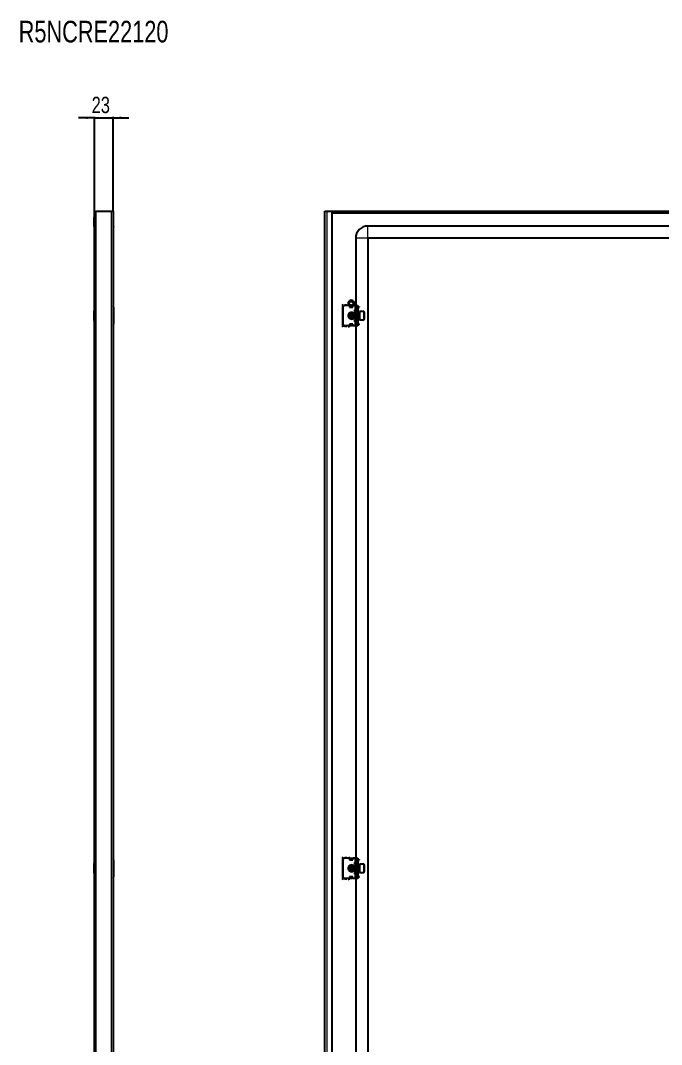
# Model space of a CAD drawing. Header units: millimetres. Extents: x -918 to 2344, y -1328 to 1192.
# Drawn here: x 778 to 1561, y -59 to 1192 of the extents above; entities that cross this region are included whole.
import ezdxf

# ---------------------------------------------------------------- set-up
doc = ezdxf.new("R2010")
doc.units = ezdxf.units.MM
doc.layers.add('FORMAT', color=7, linetype='Continuous')
doc.styles.add('SLDTEXTSTYLE0', font='TXT', dxfattribs={"width": 0.75})
doc.dimstyles.new('SLDDIMSTYLE0', dxfattribs={"dimtxt": 20, "dimasz": 10, "dimexe": 0, "dimexo": 0.0625, "dimgap": 5, "dimtad": 2, "dimdec": 1, "dimrnd": 1e-09, "dimzin": 12, "dimdsep": 46, "dimtxsty": 'SLDTEXTSTYLE0', "dimsah": 1, "dimcen": 0.09, "dimadec": 0, "dimazin": 3, "dimtfac": 1, "dimtmove": 0, "dimatfit": 0, "dimfxl": 0, "dimfrac": 2, "dimtolj": 1, "dimtzin": 12, "dimarcsym": 0})

# ---------------------------------------------------------------- blocks, each defined once
blk = doc.blocks.new('_D')
at = {"layer": 'FORMAT'}
for p, q in [((868.5, 1073.1), (849.3, 1073.1)), ((868.5, 956.8), (868.5, 1074.1)), ((868.5, 1073.1), (891.5, 1073.1)), ((891.5, 958.9), (891.5, 1074.1)), ((891.5, 1073.1), (910.7, 1073.1))]:
    blk.add_line(p, q, dxfattribs=at)
for points in [[(868.5, 1073.1), (858.5, 1074.6), (858.5, 1071.5)], [(891.5, 1073.1), (901.5, 1071.5), (901.5, 1074.6)]]:
    blk.add_solid(points, dxfattribs=at)
at = {"layer": 'FORMAT', "insert": (865.2, 1098.8), "char_height": 20, "attachment_point": 1, "style": 'SLDTEXTSTYLE0'}
blk.add_mtext('23', dxfattribs=at)

msp = doc.modelspace()

# ---------------------------------------------------------------- linework, layer by layer
at = {"color": 7, "linetype": 'Continuous', "lineweight": 25}
for p, q in [((868.5, 951.68), (868.2, 951.68)), ((868.2, 940.52), (868.2, 951.68)), ((868.5, -1194.01), (868.5, 956.79)), ((870.6, 958.89), (889.4, 958.89)), ((889.4, 958.89), (891.5, 958.89)), ((891.5, 958.89), (891.5, -1196.11)), ((1150.17, 958.89), (1152.27, 958.89)), ((1150.17, -1196.11), (1150.17, 958.89)), ((1152.27, 958.89), (1158.67, 958.89)), ((1158.67, 958.89), (1158.67, -1196.11)), ((1158.67, 958.89), (2335.67, 958.89)), ((1158.67, 957.39), (2335.67, 957.39)), ((868.2, 940.11), (868.2, 940.52)), ((868.2, 940.11), (868.5, 940.11)), ((891.5, 940.39), (892, 940.39)), ((891.5, 938.89), (892, 939.39)), ((892, 940.39), (892, 939.39)), ((1734.67, 940.89), (1202.67, 940.89)), ((1187.67, 925.89), (1187.67, 843.89)), ((2291.67, 925.89), (1202.67, 925.89)), ((1202.67, 925.89), (1202.67, -1163.11)), ((892, 841.89), (892, 820.89)), ((1171.67, 844.14), (1171.67, 818.64)), ((1172.17, 841.89), (1172.17, 820.89)), ((1180.17, 843.89), (1174.17, 843.89)), ((1180.17, 843.89), (1180.17, 841.89)), ((1180.37, 843.1), (1180.17, 843.22)), ((1180.17, 841.89), (1184.17, 841.89)), ((1180.37, 841.89), (1180.37, 843.1)), ((1180.42, 843.51), (1180.75, 843.75)), ((1180.92, 843.51), (1180.42, 843.16)), ((1180.42, 843.16), (1180.42, 843.51)), ((1180.42, 842.25), (1180.42, 843.16)), ((1180.42, 841.89), (1180.42, 842.25)), ((1180.92, 843.66), (1180.92, 843.51)), ((1180.92, 843.51), (1181.32, 843.51)), ((1183.01, 843.51), (1183.42, 843.51)), ((1183.42, 843.51), (1183.42, 843.66)), ((1183.92, 843.16), (1183.42, 843.51)), ((1183.59, 843.75), (1183.92, 843.51)), ((1183.92, 843.51), (1183.92, 843.16)), ((1184.17, 843.22), (1183.92, 843.08)), ((1183.92, 843.16), (1183.92, 842.25)), ((1183.92, 842.25), (1183.92, 841.89)), ((1184.17, 841.89), (1184.17, 843.89)), ((1186.67, 843.89), (1184.17, 843.89)), ((1186.17, 838.39), (1186.17, 836.39)), ((1186.67, 838.39), (1186.17, 838.39)), ((1188.17, 843.89), (1186.67, 843.89)), ((1188.17, 838.39), (1186.67, 838.39)), ((1188.17, 843.89), (1190.17, 843.89)), ((1188.17, 841.89), (1188.17, 843.89)), ((1188.17, 841.89), (1188.17, 820.89)), ((1189.17, 820.89), (1189.17, 841.89)), ((1190.17, 843.89), (1190.17, 843.62)), ((1190.17, 843.62), (1190.17, 819.16)), ((1190.17, 842.81), (1190.37, 842.6)), ((1190.67, 840.14), (1190.17, 840.14)), ((1190.67, 841.89), (1190.67, 841.43)), ((1190.67, 836.64), (1190.67, 840.14)), ((1190.75, 841.56), (1191.73, 842.53)), ((1191.11, 841.2), (1190.75, 841.56)), ((1191.11, 841.2), (1192.08, 842.18)), ((1191.73, 842.53), (1192.08, 842.18)), ((868.5, 837.18), (868.2, 837.18)), ((868.2, 825.61), (868.2, 837.18)), ((868.2, 825.61), (868.5, 825.61)), ((1181.64, 828.83), (1182.47, 828.64)), ((1182.72, 834.39), (1182.17, 833.84)), ((1182.17, 833.84), (1182.17, 828.95)), ((1182.17, 828.95), (1182.72, 828.39)), ((1182.78, 834.39), (1182.72, 834.39)), ((1182.72, 834.39), (1182.72, 828.39)), ((1182.72, 828.39), (1182.78, 828.39)), ((1183.17, 833.84), (1182.78, 834.39)), ((1182.78, 834.39), (1182.78, 830.25)), ((1182.78, 830.25), (1182.78, 828.39)), ((1182.78, 828.39), (1183.17, 828.95)), ((1182.96, 828.65), (1183.33, 828.71)), ((1183.56, 834.39), (1183.17, 833.84)), ((1183.17, 833.84), (1183.17, 830.46)), ((1183.17, 830.46), (1183.17, 828.95)), ((1183.17, 828.95), (1183.56, 828.39)), ((1183.78, 834.39), (1183.56, 834.39)), ((1183.56, 834.39), (1183.56, 830.25)), ((1183.56, 830.25), (1183.56, 828.39)), ((1183.56, 828.39), (1183.78, 828.39)), ((1184.17, 833.84), (1183.78, 834.39)), ((1183.78, 834.39), (1183.78, 830.25)), ((1183.78, 830.25), (1183.78, 828.39)), ((1183.78, 828.39), (1184.17, 828.95)), ((1184, 834.08), (1184.24, 833.95)), ((1184.24, 828.84), (1184, 828.7)), ((1184.56, 834.39), (1184.17, 833.84)), ((1184.17, 833.84), (1184.17, 830.46)), ((1184.17, 830.46), (1184.17, 828.95)), ((1184.17, 828.95), (1184.56, 828.39)), ((1184.78, 834.39), (1184.56, 834.39)), ((1184.56, 834.39), (1184.56, 830.25)), ((1184.56, 830.25), (1184.56, 828.39)), ((1184.56, 828.39), (1184.78, 828.39)), ((1185.17, 833.84), (1184.78, 834.39)), ((1184.78, 834.39), (1184.78, 830.25)), ((1184.78, 830.25), (1184.78, 828.39)), ((1184.78, 828.39), (1185.17, 828.95)), ((1185.56, 834.39), (1185.17, 833.84)), ((1185.17, 833.84), (1185.17, 830.46)), ((1185.17, 830.46), (1185.17, 828.95)), ((1185.17, 828.95), (1185.56, 828.39)), ((1185.78, 834.39), (1185.56, 834.39)), ((1185.56, 834.39), (1185.56, 830.25)), ((1185.56, 830.25), (1185.56, 828.39)), ((1185.56, 828.39), (1185.78, 828.39)), ((1186.17, 833.84), (1185.78, 834.39)), ((1185.78, 834.39), (1185.78, 830.25)), ((1185.78, 830.25), (1185.78, 828.39)), ((1185.78, 828.39), (1186.17, 828.95)), ((1186.17, 836.64), (1187.17, 836.64)), ((1186.17, 836.39), (1187.84, 835.42)), ((1187.67, 835.39), (1186.17, 835.39)), ((1186.17, 835.39), (1186.17, 827.39)), ((1186.17, 827.39), (1187.67, 827.39)), ((1187.84, 827.36), (1186.17, 826.39)), ((1186.17, 826.39), (1186.17, 824.39)), ((1187.17, 826.14), (1186.17, 826.14)), ((1187.17, 836.64), (1187.67, 836.64)), ((1187.67, 826.14), (1187.17, 826.14)), ((1187.67, 836.64), (1187.67, 835.53)), ((1187.67, 827.26), (1187.67, 826.14)), ((1190.67, 836.64), (1190.17, 836.64)), ((1190.56, 834.39), (1190.17, 833.84)), ((1190.17, 828.95), (1190.56, 828.39)), ((1190.17, 826.14), (1190.67, 826.14)), ((1190.78, 834.39), (1190.56, 834.39)), ((1190.56, 834.39), (1190.56, 830.25)), ((1190.56, 830.25), (1190.56, 828.39)), ((1190.56, 828.39), (1190.78, 828.39)), ((1190.67, 834.39), (1190.67, 836.64)), ((1190.67, 826.14), (1190.67, 828.39)), ((1190.67, 822.64), (1190.67, 826.14)), ((1191.17, 833.84), (1190.78, 834.39)), ((1190.78, 834.39), (1190.78, 830.25)), ((1190.78, 830.25), (1190.78, 828.39)), ((1190.78, 828.39), (1191.17, 828.95)), ((1191.56, 834.39), (1191.17, 833.84)), ((1191.17, 833.84), (1191.17, 830.46)), ((1191.17, 830.46), (1191.17, 828.95)), ((1191.17, 828.95), (1191.56, 828.39)), ((1191.92, 834.39), (1191.56, 834.39)), ((1191.56, 834.39), (1191.56, 830.25)), ((1191.56, 830.25), (1191.56, 828.39)), ((1191.56, 828.39), (1191.92, 828.39)), ((1197.57, 836.39), (1192.17, 836.39)), ((1192.17, 836.39), (1192.17, 826.39)), ((1192.17, 826.39), (1197.57, 826.39)), ((1198.17, 835.79), (1198.17, 826.99)), ((1180.17, 818.89), (1174.17, 818.89)), ((1179.67, 818.89), (1179.67, 818.64)), ((1180.17, 820.89), (1180.17, 818.89)), ((1184.17, 820.89), (1180.17, 820.89)), ((1180.17, 819.01), (1180.37, 819.01)), ((1180.37, 819.01), (1180.37, 820.89)), ((1180.42, 820.54), (1180.42, 820.89)), ((1180.42, 819.62), (1180.42, 820.54)), ((1180.42, 819.62), (1180.92, 819.27)), ((1180.42, 819.27), (1180.42, 819.62)), ((1180.92, 818.92), (1180.42, 819.27)), ((1183.42, 819.27), (1180.92, 819.27)), ((1180.92, 819.27), (1180.92, 818.92)), ((1183.42, 818.92), (1180.92, 818.92)), ((1183.42, 819.27), (1183.92, 819.62)), ((1183.42, 818.92), (1183.42, 819.27)), ((1183.92, 819.27), (1183.42, 818.92)), ((1183.92, 820.89), (1183.92, 820.54)), ((1183.92, 820.54), (1183.92, 819.62)), ((1183.92, 819.62), (1183.92, 819.27)), ((1184.17, 818.89), (1184.17, 820.89)), ((1186.67, 818.89), (1184.17, 818.89)), ((1186.17, 824.39), (1186.67, 824.39)), ((1186.67, 824.39), (1188.17, 824.39)), ((1188.17, 818.89), (1186.67, 818.89)), ((1187.67, 818.89), (1187.67, 168.89)), ((1188.17, 818.89), (1188.17, 820.89)), ((1190.17, 818.89), (1188.17, 818.89)), ((1190.67, 822.64), (1190.17, 822.64)), ((1190.37, 820.18), (1190.17, 819.98)), ((1190.17, 819.16), (1190.17, 818.89)), ((1190.67, 820.89), (1190.67, 821.29)), ((1191.11, 821.58), (1190.75, 821.23)), ((1190.75, 821.23), (1191.73, 820.25)), ((1191.11, 821.58), (1192.08, 820.61)), ((1191.73, 820.25), (1192.08, 820.61)), ((892, 166.89), (892, 145.89)), ((1171.67, 169.14), (1171.67, 143.64)), ((1172.17, 166.89), (1172.17, 145.89)), ((1180.17, 168.89), (1174.17, 168.89)), ((1179.67, 169.14), (1179.67, 168.89)), ((1180.17, 168.89), (1180.17, 166.89)), ((1180.37, 168.77), (1180.17, 168.77)), ((1180.17, 166.89), (1184.17, 166.89)), ((1180.37, 166.89), (1180.37, 168.77)), ((1180.42, 168.51), (1180.92, 168.87)), ((1180.92, 168.51), (1180.42, 168.16)), ((1180.42, 168.16), (1180.42, 168.51)), ((1180.42, 167.25), (1180.42, 168.16)), ((1180.42, 166.89), (1180.42, 167.25)), ((1180.92, 168.87), (1180.92, 168.51)), ((1180.92, 168.87), (1183.42, 168.87)), ((1180.92, 168.51), (1183.42, 168.51)), ((1183.42, 168.51), (1183.42, 168.87)), ((1183.42, 168.87), (1183.92, 168.51)), ((1183.92, 168.16), (1183.42, 168.51)), ((1183.92, 168.51), (1183.92, 168.16)), ((1183.92, 168.16), (1183.92, 167.25)), ((1183.92, 167.25), (1183.92, 166.89)), ((1184.17, 166.89), (1184.17, 168.89)), ((1186.67, 168.89), (1184.17, 168.89)), ((1186.17, 163.39), (1186.17, 161.39)), ((1186.67, 163.39), (1186.17, 163.39)), ((1188.17, 168.89), (1186.67, 168.89)), ((1188.17, 163.39), (1186.67, 163.39)), ((1188.17, 168.89), (1190.17, 168.89)), ((1188.17, 166.89), (1188.17, 168.89)), ((1188.17, 166.89), (1188.17, 145.89)), ((1189.17, 145.89), (1189.17, 166.89)), ((1190.17, 168.89), (1190.17, 168.62)), ((1190.17, 168.62), (1190.17, 144.16)), ((1190.17, 167.81), (1190.37, 167.6)), ((1190.67, 165.14), (1190.17, 165.14)), ((1190.67, 166.89), (1190.67, 166.43)), ((1190.67, 161.64), (1190.67, 165.14)), ((1190.75, 166.56), (1191.73, 167.53)), ((1191.11, 166.2), (1190.75, 166.56)), ((1191.11, 166.2), (1192.08, 167.18)), ((1191.73, 167.53), (1192.08, 167.18)), ((868.5, 162.18), (868.2, 162.18)), ((868.2, 150.61), (868.2, 162.18)), ((868.2, 150.61), (868.5, 150.61)), ((1181.64, 153.83), (1182.47, 153.64)), ((1182.72, 159.39), (1182.17, 158.84)), ((1182.17, 158.84), (1182.17, 153.95)), ((1182.17, 153.95), (1182.72, 153.39)), ((1182.78, 159.39), (1182.72, 159.39)), ((1182.72, 159.39), (1182.72, 153.39)), ((1182.72, 153.39), (1182.78, 153.39)), ((1183.17, 158.84), (1182.78, 159.39)), ((1182.78, 159.39), (1182.78, 155.25)), ((1182.78, 155.25), (1182.78, 153.39)), ((1182.78, 153.39), (1183.17, 153.95)), ((1182.96, 153.65), (1183.33, 153.71)), ((1183.56, 159.39), (1183.17, 158.84)), ((1183.17, 158.84), (1183.17, 155.46)), ((1183.17, 155.46), (1183.17, 153.95)), ((1183.17, 153.95), (1183.56, 153.39)), ((1183.78, 159.39), (1183.56, 159.39)), ((1183.56, 159.39), (1183.56, 155.25)), ((1183.56, 155.25), (1183.56, 153.39)), ((1183.56, 153.39), (1183.78, 153.39)), ((1184.17, 158.84), (1183.78, 159.39)), ((1183.78, 159.39), (1183.78, 155.25)), ((1183.78, 155.25), (1183.78, 153.39)), ((1183.78, 153.39), (1184.17, 153.95)), ((1184, 159.08), (1184.24, 158.95)), ((1184.24, 153.84), (1184, 153.7)), ((1184.56, 159.39), (1184.17, 158.84)), ((1184.17, 158.84), (1184.17, 155.46)), ((1184.17, 155.46), (1184.17, 153.95)), ((1184.17, 153.95), (1184.56, 153.39)), ((1184.78, 159.39), (1184.56, 159.39)), ((1184.56, 159.39), (1184.56, 155.25)), ((1184.56, 155.25), (1184.56, 153.39)), ((1184.56, 153.39), (1184.78, 153.39)), ((1185.17, 158.84), (1184.78, 159.39)), ((1184.78, 159.39), (1184.78, 155.25)), ((1184.78, 155.25), (1184.78, 153.39)), ((1184.78, 153.39), (1185.17, 153.95)), ((1185.56, 159.39), (1185.17, 158.84)), ((1185.17, 158.84), (1185.17, 155.46)), ((1185.17, 155.46), (1185.17, 153.95)), ((1185.17, 153.95), (1185.56, 153.39)), ((1185.78, 159.39), (1185.56, 159.39)), ((1185.56, 159.39), (1185.56, 155.25)), ((1185.56, 155.25), (1185.56, 153.39)), ((1185.56, 153.39), (1185.78, 153.39)), ((1186.17, 158.84), (1185.78, 159.39)), ((1185.78, 159.39), (1185.78, 155.25)), ((1185.78, 155.25), (1185.78, 153.39)), ((1185.78, 153.39), (1186.17, 153.95)), ((1186.17, 161.64), (1187.17, 161.64)), ((1186.17, 161.39), (1187.84, 160.42)), ((1187.67, 160.39), (1186.17, 160.39)), ((1186.17, 160.39), (1186.17, 152.39)), ((1186.17, 152.39), (1187.67, 152.39)), ((1187.84, 152.36), (1186.17, 151.39)), ((1186.17, 151.39), (1186.17, 149.39)), ((1187.17, 151.14), (1186.17, 151.14)), ((1187.17, 161.64), (1187.67, 161.64)), ((1187.67, 151.14), (1187.17, 151.14)), ((1187.67, 161.64), (1187.67, 160.53)), ((1187.67, 152.26), (1187.67, 151.14)), ((1190.67, 161.64), (1190.17, 161.64)), ((1190.56, 159.39), (1190.17, 158.84)), ((1190.17, 153.95), (1190.56, 153.39)), ((1190.17, 151.14), (1190.67, 151.14)), ((1190.78, 159.39), (1190.56, 159.39)), ((1190.56, 159.39), (1190.56, 155.25)), ((1190.56, 155.25), (1190.56, 153.39)), ((1190.56, 153.39), (1190.78, 153.39)), ((1190.67, 159.39), (1190.67, 161.64)), ((1190.67, 151.14), (1190.67, 153.39)), ((1190.67, 147.64), (1190.67, 151.14)), ((1191.17, 158.84), (1190.78, 159.39)), ((1190.78, 159.39), (1190.78, 155.25)), ((1190.78, 155.25), (1190.78, 153.39)), ((1190.78, 153.39), (1191.17, 153.95)), ((1191.56, 159.39), (1191.17, 158.84)), ((1191.17, 158.84), (1191.17, 155.46)), ((1191.17, 155.46), (1191.17, 153.95)), ((1191.17, 153.95), (1191.56, 153.39)), ((1191.92, 159.39), (1191.56, 159.39)), ((1191.56, 159.39), (1191.56, 155.25)), ((1191.56, 155.25), (1191.56, 153.39)), ((1191.56, 153.39), (1191.92, 153.39)), ((1197.57, 161.39), (1192.17, 161.39)), ((1192.17, 161.39), (1192.17, 151.39)), ((1192.17, 151.39), (1197.57, 151.39)), ((1198.17, 160.79), (1198.17, 151.99)), ((1180.17, 143.89), (1174.17, 143.89)), ((1179.67, 143.89), (1179.67, 143.64)), ((1184.17, 145.89), (1180.17, 145.89)), ((1180.17, 145.89), (1180.17, 143.89)), ((1180.17, 144.01), (1180.37, 144.01)), ((1180.37, 144.01), (1180.37, 145.89)), ((1180.42, 145.54), (1180.42, 145.89)), ((1180.42, 144.62), (1180.42, 145.54)), ((1180.42, 144.62), (1180.92, 144.27)), ((1180.42, 144.27), (1180.42, 144.62)), ((1180.92, 143.92), (1180.42, 144.27)), ((1183.42, 144.27), (1180.92, 144.27)), ((1180.92, 144.27), (1180.92, 143.92)), ((1183.42, 143.92), (1180.92, 143.92)), ((1183.42, 144.27), (1183.92, 144.62)), ((1183.42, 143.92), (1183.42, 144.27)), ((1183.92, 144.27), (1183.42, 143.92)), ((1183.92, 145.89), (1183.92, 145.54)), ((1183.92, 145.54), (1183.92, 144.62)), ((1183.92, 144.62), (1183.92, 144.27)), ((1184.17, 143.89), (1184.17, 145.89)), ((1186.67, 143.89), (1184.17, 143.89)), ((1186.17, 149.39), (1186.67, 149.39)), ((1186.67, 149.39), (1188.17, 149.39)), ((1188.17, 143.89), (1186.67, 143.89)), ((1187.67, 143.89), (1187.67, -381.11)), ((1188.17, 143.89), (1188.17, 145.89)), ((1190.17, 143.89), (1188.17, 143.89)), ((1190.67, 147.64), (1190.17, 147.64)), ((1190.37, 145.18), (1190.17, 144.98)), ((1190.17, 144.16), (1190.17, 143.89)), ((1190.67, 145.89), (1190.67, 146.29)), ((1191.11, 146.58), (1190.75, 146.23)), ((1190.75, 146.23), (1191.73, 145.25)), ((1191.11, 146.58), (1192.08, 145.61)), ((1191.73, 145.25), (1192.08, 145.61))]:
    msp.add_line(p, q, dxfattribs=at)
at = {"color": 8, "linetype": 'Continuous', "lineweight": 18}
for p, q in [((870.6, -1196.11), (870.6, 958.89)), ((889.4, -1196.11), (889.4, 958.89)), ((1152.27, 958.89), (1152.27, -1196.11)), ((1158.67, 956.79), (2335.67, 956.79)), ((1202.67, 925.89), (1202.67, 940.89)), ((1202.67, 925.89), (1187.67, 925.89)), ((1171.67, 844.14), (1175.67, 844.14)), ((1175.67, 844.14), (1179.17, 844.14)), ((1183.92, 842.25), (1180.42, 842.25)), ((1186.67, 843.89), (1186.67, 838.39)), ((1187.17, 838.39), (1187.17, 836.64)), ((1189.17, 841.89), (1188.17, 841.89)), ((1190.17, 842.39), (1190.37, 842.6)), ((1190.17, 841.89), (1190.67, 841.89)), ((1187.17, 826.14), (1187.17, 824.39)), ((1187.67, 827.39), (1187.67, 835.39)), ((1191.92, 834.16), (1191.92, 834.39)), ((1191.92, 828.39), (1191.92, 834.16)), ((1197.57, 826.39), (1197.57, 836.39)), ((1171.67, 818.64), (1175.67, 818.64)), ((1179.67, 818.64), (1175.67, 818.64)), ((1180.42, 820.54), (1183.92, 820.54)), ((1186.67, 824.39), (1186.67, 818.89)), ((1188.17, 820.89), (1189.17, 820.89)), ((1190.17, 820.89), (1190.67, 820.89)), ((1190.17, 820.39), (1190.37, 820.18)), ((1171.67, 169.14), (1175.67, 169.14)), ((1175.67, 169.14), (1179.67, 169.14)), ((1183.92, 167.25), (1180.42, 167.25)), ((1186.67, 168.89), (1186.67, 163.39)), ((1187.17, 163.39), (1187.17, 161.64)), ((1189.17, 166.89), (1188.17, 166.89)), ((1190.17, 167.39), (1190.37, 167.6)), ((1190.17, 166.89), (1190.67, 166.89)), ((1187.17, 151.14), (1187.17, 149.39)), ((1187.67, 152.39), (1187.67, 160.39)), ((1191.92, 159.16), (1191.92, 159.39)), ((1191.92, 153.39), (1191.92, 159.16)), ((1197.57, 151.39), (1197.57, 161.39)), ((1171.67, 143.64), (1175.67, 143.64)), ((1179.67, 143.64), (1175.67, 143.64)), ((1180.42, 145.54), (1183.92, 145.54)), ((1186.67, 149.39), (1186.67, 143.89)), ((1188.17, 145.89), (1189.17, 145.89)), ((1190.17, 145.89), (1190.67, 145.89)), ((1190.17, 145.39), (1190.37, 145.18))]:
    msp.add_line(p, q, dxfattribs=at)
at = {"color": 7, "linetype": 'Continuous', "lineweight": 25, "flags": 128}
for points in [[(1183.33, 834.07), (1183.2, 834.1), (1182.96, 834.14)], [(1183.33, 159.07), (1183.2, 159.1), (1182.96, 159.14)]]:
    msp.add_lwpolyline(points, dxfattribs=at)
at = {"color": 7, "linetype": 'Continuous', "lineweight": 25}
for radius in [3, 2.5]:
    msp.add_circle((1182.17, 846.39), radius, dxfattribs=at)
for centre, radius, start, end in [((1202.67, 925.89), 15, 90, 180), ((890, 841.89), 2, 0, 41.40962), ((1174.17, 841.89), 2, 90, 180), ((1182.17, 846.39), 3.75, 0, 221.81031), ((1182.17, 846.39), 3.75, 318.18969, 0), ((1191.17, 841.89), 2, 120, 180), ((1189.67, 841.89), 1, 0, 45), ((1182.67, 831.39), 4, 45.71765, 270), ((1182.67, 831.39), 3, 74.33161, 285.66839), ((1182.67, 831.39), 2.76, 94.01261, 248.2426), ((1182.67, 831.39), 2.45, 101.79772, 258.20228), ((1182.67, 831.39), 4, 270, 314.28235), ((1187.67, 835.89), 0.5, 270, 0), ((1187.67, 826.89), 0.5, 0, 90), ((1191.92, 834.64), 0.25, 270, 0), ((1191.92, 828.14), 0.25, 360, 90), ((1197.57, 835.79), 0.6, 0, 90), ((1197.57, 826.99), 0.6, 270, 360), ((890, 820.89), 2, 318.59038, 0), ((1174.17, 820.89), 2, 180, 270), ((1191.17, 820.89), 2, 180, 240), ((1189.67, 820.89), 1, 315, 0), ((890, 166.89), 2, 0, 41.40962), ((1174.17, 166.89), 2, 90, 180), ((1191.17, 166.89), 2, 120, 180), ((1189.67, 166.89), 1, 0, 45), ((1182.67, 156.39), 4, 45.71765, 270), ((1182.67, 156.39), 3, 74.33161, 285.66839), ((1182.67, 156.39), 2.76, 94.01261, 248.2426), ((1182.67, 156.39), 2.45, 101.79772, 258.20228), ((1182.67, 156.39), 4, 270, 314.28235), ((1187.67, 160.89), 0.5, 270, 360), ((1187.67, 151.89), 0.5, 0, 90), ((1191.92, 159.64), 0.25, 270, 0), ((1191.92, 153.14), 0.25, 360, 90), ((1197.57, 160.79), 0.6, 0, 90), ((1197.57, 151.99), 0.6, 270, 360), ((890, 145.89), 2, 318.59038, 0), ((1174.17, 145.89), 2, 180, 270), ((1191.17, 145.89), 2, 180, 240), ((1189.67, 145.89), 1, 315, 0)]:
    msp.add_arc(centre, radius, start, end, dxfattribs=at)
at = {"color": 8, "linetype": 'Continuous', "lineweight": 18}
for centre, start, end in [((1182.67, 831.39), 38.94244, 270), ((1182.67, 831.39), 270, 321.05756), ((1182.67, 156.39), 38.94244, 270), ((1182.67, 156.39), 270, 321.05756)]:
    msp.add_arc(centre, 4.5, start, end, dxfattribs=at)
at = {"color": 7, "linetype": 'Continuous', "lineweight": 25}
for points, knots in [([(870.6, 958.89), (870.32, 958.72), (870.05, 958.54), (869.54, 958.19), (869.31, 958.02), (868.92, 957.67), (868.76, 957.49), (868.55, 957.14), (868.5, 956.97), (868.5, 956.79)], [0, 0, 0, 0, 0.25, 0.25, 0.5, 0.5, 0.75, 0.75, 1, 1, 1, 1]), ([(1171.67, 844.14), (1171.76, 844.39), (1171.95, 844.87), (1172.14, 845.27), (1172.24, 845.46)], [0, 0, 0, 0, 0.5020654, 1, 1, 1, 1]), ([(1175.1, 845.45), (1175.17, 845.3), (1175.35, 844.95), (1175.54, 844.46), (1175.65, 844.18), (1175.67, 844.14)], [0, 0, 0, 0, 0.4154826, 0.9171518, 1, 1, 1, 1]), ([(1175.67, 844.14), (1175.76, 844.39), (1175.95, 844.87), (1176.14, 845.27), (1176.24, 845.46)], [0, 0, 0, 0, 0.50206541, 1, 1, 1, 1]), ([(1190.75, 841.56), (1190.6, 841.37), (1190.29, 840.99), (1190.17, 840.46), (1190.17, 840.18), (1190.17, 840.14)], [0, 0, 0, 0, 0.4618628, 0.9237257, 1, 1, 1, 1]), ([(1191.11, 841.2), (1190.99, 841.05), (1190.8, 840.83), (1190.69, 840.45), (1190.67, 840.24), (1190.67, 840.14)], [0, 0, 0, 0, 0.4850424, 0.7384039, 1, 1, 1, 1]), ([(1172.24, 817.33), (1172.16, 817.49), (1171.99, 817.83), (1171.79, 818.32), (1171.68, 818.6), (1171.67, 818.64)], [0, 0, 0, 0, 0.4154826, 0.91715183, 1, 1, 1, 1]), ([(1175.67, 818.64), (1175.57, 818.4), (1175.38, 817.91), (1175.19, 817.52), (1175.1, 817.32)], [0, 0, 0, 0, 0.5020654, 1, 1, 1, 1]), ([(1176.24, 817.33), (1176.16, 817.49), (1175.99, 817.83), (1175.79, 818.32), (1175.68, 818.6), (1175.67, 818.64)], [0, 0, 0, 0, 0.4154826, 0.9171518, 1, 1, 1, 1]), ([(1179.67, 818.64), (1179.62, 818.52), (1179.52, 818.28), (1179.38, 817.93), (1179.24, 817.6), (1179.14, 817.41), (1179.1, 817.32)], [0, 0, 0, 0, 0.2474545, 0.5020799, 0.7495343, 1, 1, 1, 1]), ([(1190.17, 822.64), (1190.19, 822.4), (1190.24, 821.92), (1190.53, 821.46), (1190.73, 821.26), (1190.75, 821.23)], [0, 0, 0, 0, 0.4618628, 0.9237257, 1, 1, 1, 1]), ([(1190.67, 822.64), (1190.69, 822.45), (1190.72, 822.16), (1190.91, 821.81), (1191.04, 821.66), (1191.11, 821.58)], [0, 0, 0, 0, 0.4850424, 0.7384039, 1, 1, 1, 1]), ([(1171.67, 169.14), (1171.76, 169.39), (1171.95, 169.87), (1172.14, 170.27), (1172.24, 170.46)], [0, 0, 0, 0, 0.5020654, 1, 1, 1, 1]), ([(1175.1, 170.45), (1175.17, 170.3), (1175.35, 169.95), (1175.54, 169.46), (1175.65, 169.18), (1175.67, 169.14)], [0, 0, 0, 0, 0.4154826, 0.9171518, 1, 1, 1, 1]), ([(1175.67, 169.14), (1175.76, 169.39), (1175.95, 169.87), (1176.14, 170.27), (1176.24, 170.46)], [0, 0, 0, 0, 0.5020654, 1, 1, 1, 1]), ([(1179.1, 170.45), (1179.17, 170.3), (1179.35, 169.95), (1179.54, 169.46), (1179.65, 169.18), (1179.67, 169.14)], [0, 0, 0, 0, 0.4154826, 0.91715183, 1, 1, 1, 1]), ([(1190.75, 166.56), (1190.6, 166.37), (1190.29, 165.99), (1190.17, 165.46), (1190.17, 165.18), (1190.17, 165.14)], [0, 0, 0, 0, 0.4618628, 0.9237257, 1, 1, 1, 1]), ([(1191.11, 166.2), (1190.99, 166.05), (1190.8, 165.83), (1190.69, 165.45), (1190.67, 165.24), (1190.67, 165.14)], [0, 0, 0, 0, 0.4850424, 0.7384039, 1, 1, 1, 1]), ([(1172.24, 142.33), (1172.16, 142.49), (1171.99, 142.83), (1171.79, 143.32), (1171.68, 143.6), (1171.67, 143.64)], [0, 0, 0, 0, 0.4154826, 0.9171518, 1, 1, 1, 1]), ([(1175.67, 143.64), (1175.57, 143.4), (1175.38, 142.91), (1175.19, 142.52), (1175.1, 142.32)], [0, 0, 0, 0, 0.5020654, 1, 1, 1, 1]), ([(1176.24, 142.33), (1176.16, 142.49), (1175.99, 142.83), (1175.79, 143.32), (1175.68, 143.6), (1175.67, 143.64)], [0, 0, 0, 0, 0.4154826, 0.9171518, 1, 1, 1, 1]), ([(1179.67, 143.64), (1179.62, 143.52), (1179.52, 143.28), (1179.38, 142.93), (1179.24, 142.6), (1179.14, 142.41), (1179.1, 142.32)], [0, 0, 0, 0, 0.2474545, 0.5020799, 0.7495343, 1, 1, 1, 1]), ([(1190.17, 147.64), (1190.19, 147.4), (1190.24, 146.92), (1190.53, 146.46), (1190.73, 146.26), (1190.75, 146.23)], [0, 0, 0, 0, 0.4618628, 0.9237257, 1, 1, 1, 1]), ([(1190.67, 147.64), (1190.69, 147.45), (1190.72, 147.16), (1190.91, 146.81), (1191.04, 146.66), (1191.11, 146.58)], [0, 0, 0, 0, 0.4850424, 0.7384039, 1, 1, 1, 1])]:
    msp.add_open_spline(points, degree=3, knots=knots, dxfattribs=at)

# ---------------------------------------------------------------- texts
at = {"layer": 'FORMAT', "insert": (776.08, 1191.54), "char_height": 26.4583, "attachment_point": 1, "style": 'SLDTEXTSTYLE0'}
msp.add_mtext('R5NCRE22120', dxfattribs=at)

# ---------------------------------------------------------------- dimensions: what is measured, and where the dimension line sits
at = {"layer": 'FORMAT'}
dim = msp.add_linear_dim(base=(891.5, 1073.06), p1=(868.5, 956.79), p2=(891.5, 958.89), dimstyle='SLDDIMSTYLE0', dxfattribs=at)
dim.commit()
dim.dimension.update_dxf_attribs({"geometry": '_D', "text_midpoint": (880, 1073.06), "dimtype": 160})

doc.saveas('drawing.dxf')
